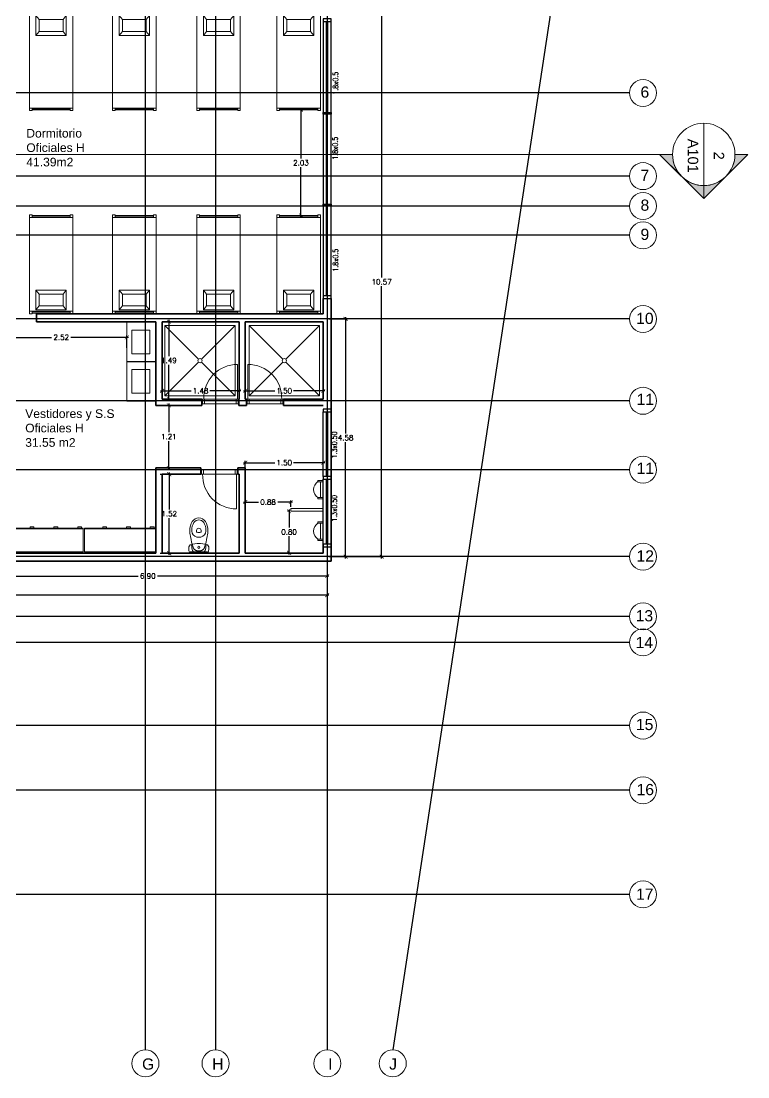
# Model space of a CAD drawing. Header units: inches. Extents: x -6 to 158, y 10 to 161.
# Drawn here: x 92.3 to 106.28, y 68.46 to 88.77 of the extents above; entities that cross this region are included whole.
import ezdxf

# ---------------------------------------------------------------- set-up
doc = ezdxf.new("R2010")
doc.units = ezdxf.units.IN
doc.header["$MEASUREMENT"] = 0
doc.linetypes.add('IMPORT-AI-Linetype-8', pattern=[7811.371918, 4882.107551, -976.421456, 976.421456, -976.421456])
for name, color, linetype in [('2 Ejes 2', 2, 'Continuous'), ('6', 6, 'Continuous'), ('FM-A-OP_1-102RP$0$A-TEXT-NT-002', 2, 'Continuous'), ('ZUCA-EJES', 251, 'Continuous')]:
    doc.layers.add(name, color=color, linetype=linetype)
for name, color, linetype, lineweight in [('A-DETL-GENF', 92, 'Continuous', 9), ('A-DOOR', 2, 'Continuous', 9), ('A-GENM', 3, 'Continuous', 9), ('A-GLAZ-CWMG', 2, 'Continuous', 9), ('A-WALL', 5, 'Continuous', 9), ('G-ANNO-SYMB', 111, 'Continuous', 9), ('I-FURN', 2, 'Continuous', 9), ('P-SANR-FIXT', 3, 'Continuous', 9), ('Q-SPCQ', 1, 'Continuous', 9), ('S-GRID-IDEN', 1, 'Continuous', 9)]:
    doc.layers.add(name, color=color, linetype=linetype, lineweight=lineweight)
doc.layers.add('Sector terreno natural', color=7, linetype='Continuous', lineweight=13, true_color=0xa28c7c)
doc.styles.add('Arial_1', font='arial.ttf', dxfattribs={"height": 450})
doc.styles.add('DETALLES$0$DETALLES$0$TEXTO GENERAL', font='romans.shx')
doc.styles.add('FM-A-OP_1-102RP$0$2mm(50)', font='simplex.shx', dxfattribs={"width": 0.75, "height": 0.1})
doc.styles.get("Standard").update_dxf_attribs({"font": 'arial.ttf'})
doc.dimstyles.new('DISTRIBUCIÓN$0$PLANTA ARQUITECTONICA$0$STANDARD', dxfattribs={"dimscale": 0, "dimtxt": 0.1, "dimasz": 0.075, "dimexe": 0.0333, "dimexo": 0.0333, "dimgap": 0.0333, "dimtad": 0, "dimtih": 1, "dimtoh": 1, "dimzin": 0, "dimdsep": 46, "dimtxsty": 'DETALLES$0$DETALLES$0$TEXTO GENERAL', "dimblk": 'DISTRIBUCIÓN$0$PLANTA ARQUITECTONICA$0$_ARCHTICK', "dimcen": 0.0333, "dimdle": 0.0333, "dimclrd": 124, "dimclre": 124, "dimclrt": 1, "dimaunit": 1, "dimadec": 0, "dimazin": 0, "dimtfac": 1, "dimtix": 1, "dimtmove": 2, "dimatfit": 3, "dimfxl": 2, "dimtolj": 1, "dimtzin": 0, "dimarcsym": 0})

# ---------------------------------------------------------------- blocks, each defined once
blk = doc.blocks.new('Sanitary_Toilets_Gala_Elia-wc-pan-660x350_vertical-outlet - Gala_elia_wc_pan_660x350-878782-Level 2')
at = {"layer": 'P-SANR-FIXT', "color": 251}
for p, q in [((-171, 319), (171, 319)), ((0, 309), (-169, 309)), ((0, 309), (169, 309)), ((-137, -88), (-137, -106)), ((-45, -81), (-44, -101)), ((45, -81), (44, -101)), ((137, -106), (137, -88))]:
    blk.add_line(p, q, dxfattribs=at)
at = {"layer": 'P-SANR-FIXT', "color": 251, "linetype": 'IMPORT-AI-Linetype-8'}
for p, q in [((-111, 223), (-127, 166)), ((127, 166), (111, 223))]:
    blk.add_line(p, q, dxfattribs=at)
at = {"layer": 'P-SANR-FIXT', "color": 251}
for points in [[(-193, 232), (-194, 205), (-173, 177), (-147, 171)], [(-187, 305), (-190, 287), (-193, 251), (-193, 232)], [(-171, 319), (-179, 319), (-186, 313), (-187, 305)], [(-120, 286), (-131, 260), (-139, 212), (-138, 184)], [(-87, 309), (-101, 309), (-115, 299), (-120, 286)], [(0, 244), (-11, 244), (-20, 235), (-20, 224)], [(-20, 224), (-20, 213), (-11, 204), (0, 204)], [(20, 224), (20, 235), (11, 244), (0, 244)], [(0, 204), (11, 204), (20, 213), (20, 224)], [(120, 286), (115, 299), (101, 309), (87, 309)], [(138, 184), (139, 212), (131, 260), (120, 286)], [(147, 171), (173, 177), (194, 205), (193, 232)], [(187, 305), (186, 313), (179, 319), (171, 319)], [(193, 232), (193, 251), (190, 287), (187, 305)], [(-127, 166), (-141, 118), (-161, 24), (-168, -25)], [(-147, 171), (-109, 159), (-39, 149), (0, 151)], [(-37, 26), (-91, 18), (-136, -33), (-137, -88)], [(0, 29), (-10, 29), (-27, 28), (-37, 26)], [(0, 151), (39, 149), (109, 159), (147, 171)], [(37, 26), (27, 28), (10, 29), (0, 29)], [(137, -88), (136, -33), (91, 18), (37, 26)], [(168, -25), (161, 24), (141, 118), (127, 166)], [(-175, -106), (-178, -155), (-155, -232), (-126, -272)], [(-168, -25), (-172, -45), (-175, -85), (-175, -106)], [(-137, -106), (-139, -149), (-120, -217), (-94, -252)], [(-45, -81), (-45, -75), (-41, -69), (-36, -67)], [(0, -144), (-24, -144), (-44, -125), (-44, -101)], [(-36, -67), (-27, -63), (-10, -59), (0, -60)], [(36, -67), (27, -63), (10, -59), (0, -60)], [(0, -144), (24, -144), (44, -125), (44, -101)], [(45, -81), (45, -75), (41, -69), (36, -67)], [(94, -252), (120, -217), (139, -149), (137, -106)], [(126, -272), (155, -232), (178, -155), (175, -106)], [(175, -106), (175, -85), (172, -45), (168, -25)], [(-126, -272), (-103, -313), (-47, -343), (0, -341)], [(-94, -252), (-77, -282), (-35, -305), (0, -303)], [(0, -303), (35, -305), (77, -282), (94, -252)], [(0, -341), (47, -343), (103, -313), (126, -272)]]:
    blk.add_open_spline(points, degree=3, dxfattribs=at)
at = {"layer": 'P-SANR-FIXT', "color": 251, "linetype": 'IMPORT-AI-Linetype-8'}
for points in [[(-45, 287), (-74, 281), (-104, 252), (-111, 223)], [(45, 287), (21, 296), (-21, 296), (-45, 287)], [(111, 223), (104, 252), (74, 281), (45, 287)]]:
    blk.add_open_spline(points, degree=3, dxfattribs=at)
blk = doc.blocks.new('Doors_Door-sets_JELD-WEN_Interior_HP_FS12_FCore_Single_1_0 - 690 x 2090 mm - M7 x M21-899296-Level 2')
at = {"layer": 'A-DETL-GENF', "color": 1}
for p, q in [((-345, 32), (-303, 32)), ((-345, -60), (-345, 32)), ((-315, 32), (315, 32)), ((-303, 32), (-303, -60)), ((303, 32), (345, 32)), ((303, -60), (303, 32)), ((345, 32), (345, -60)), ((-303, -60), (-345, -60)), ((315, -60), (-315, -60)), ((345, -60), (303, -60)), ((331, -728), (331, -60))]:
    blk.add_line(p, q, dxfattribs=at)
blk.add_arc((330, -77), 651, 178.5483, 270.044, dxfattribs=at)
at = {"layer": 'A-DOOR', "color": 1, "lineweight": 18}
for p, q in [((-355, -60), (-355, 32)), ((-355, 32), (-345, 32)), ((345, 32), (355, 32)), ((355, 32), (355, -60)), ((-345, -60), (-355, -60)), ((355, -60), (345, -60))]:
    blk.add_line(p, q, dxfattribs=at)
blk = doc.blocks.new('Doors_Door-sets_JELD-WEN_Interior_HP_FS12_FCore_Single_1_0 - 690 x 2090 mm - M7 x M21-899233-Level 2')
at = {"layer": 'A-DETL-GENF', "color": 1}
for p, q in [((331, 728), (331, 60)), ((-303, 60), (-345, 60)), ((-345, 60), (-345, -32)), ((315, 60), (-315, 60)), ((-303, -32), (-303, 60)), ((303, 60), (303, -32)), ((345, 60), (303, 60)), ((345, -32), (345, 60)), ((-345, -32), (-303, -32)), ((-315, -32), (315, -32)), ((303, -32), (345, -32))]:
    blk.add_line(p, q, dxfattribs=at)
blk.add_arc((330, 77), 651, 89.956, 181.4517, dxfattribs=at)
at = {"layer": 'A-DOOR', "color": 1, "lineweight": 18}
for p, q in [((-345, 60), (-355, 60)), ((-355, 60), (-355, -32)), ((355, 60), (345, 60)), ((355, -32), (355, 60)), ((-355, -32), (-345, -32)), ((345, -32), (355, -32))]:
    blk.add_line(p, q, dxfattribs=at)
blk = doc.blocks.new('Urinario-Muro-3D - Urinario-Muro-3D-531094-Level 2')
at = {"layer": 'P-SANR-FIXT', "color": 251}
for p, q in [((-261, 177), (-287, 177)), ((-287, 177), (-287, 75)), ((-287, 75), (-287, 177)), ((-287, 177), (-261, 177)), ((-287, 75), (69, 75)), ((-261, 75), (-287, 75)), ((-261, 177), (-261, 75)), ((43, 126), (-261, 126)), ((-261, 126), (-261, 75)), ((-261, 75), (43, 75)), ((69, 177), (43, 177)), ((69, 177), (43, 177)), ((43, 177), (43, 75)), ((43, 75), (43, 126)), ((43, 75), (69, 75)), ((69, 75), (69, 177)), ((69, 75), (69, 177))]:
    blk.add_line(p, q, dxfattribs=at)
blk.add_arc((-109, 85), 178, 31.0027, 148.9973, dxfattribs=at)
blk.add_arc((-109, 85), 178, 31.0027, 148.9973, dxfattribs=at)
blk = doc.blocks.new('Sink-Bradley_Corp-Frequency-FL-1H - This family is not loaded correctly-527839-Level 2')
at = {"layer": 'A-GENM', "color": 251}
for p, q in [((-381, 0), (-381, -559)), ((227, -117), (-227, -117)), ((-227, -117), (-227, -462)), ((227, -462), (227, -117)), ((381, -559), (381, 0)), ((-381, -559), (381, -559)), ((-227, -462), (227, -462))]:
    blk.add_line(p, q, dxfattribs=at)
blk = doc.blocks.new('M_Shower Stall-2D - M_Shower Stall-2D 222-926823-Level 2')
at = {"layer": 'P-SANR-FIXT', "color": 251}
for p, q in [((75, 1425), (721, 779)), ((75, 75), (75, 1425)), ((75, 1425), (1425, 1425)), ((1425, 1425), (779, 779)), ((1425, 1425), (1425, 75)), ((722, 722), (75, 75)), ((778, 722), (1425, 75)), ((1425, 75), (75, 75))]:
    blk.add_line(p, q, dxfattribs=at)
for start, end in [(360, 180), (180, 360)]:
    blk.add_arc((750, 750), 40, start, end, dxfattribs=at)
blk = doc.blocks.new('Bunk_Bed_2795 - Bunk_Bed_2795-998131-Level 2')
at = {"layer": 'I-FURN', "color": 251}
for p, q in [((-368.3, 952.5), (-419.1, 952.5)), ((-419.1, 952.5), (-419.1, 901.7)), ((-419.1, 901.7), (-419.1, -901.7)), ((-419.1, 901.7), (-368.3, 901.7)), ((-368.3, 901.7), (-368.3, 952.5)), ((368.3, 939.8), (-368.3, 939.8)), ((-368.3, 914.4), (368.3, 914.4)), ((368.3, 901.7), (-368.3, 901.7)), ((419.1, 952.5), (368.3, 952.5)), ((368.3, 952.5), (368.3, 901.7)), ((368.3, 901.7), (419.1, 901.7)), ((419.1, 901.7), (419.1, 952.5)), ((419.1, -901.7), (419.1, 901.7)), ((-292.1, -495.3), (292.1, -495.3)), ((-292.1, -495.3), (-228.6, -571.5)), ((-292.1, -876.3), (-292.1, -495.3)), ((228.6, -571.5), (-228.6, -571.5)), ((-228.6, -571.5), (-228.6, -800.1)), ((228.6, -571.5), (292.1, -495.3)), ((228.6, -800.1), (228.6, -571.5)), ((292.1, -495.3), (292.1, -876.3)), ((-292.1, -876.3), (-228.6, -800.1)), ((-228.6, -800.1), (228.6, -800.1)), ((292.1, -876.3), (228.6, -800.1)), ((-368.3, -901.7), (-419.1, -901.7)), ((-419.1, -901.7), (-419.1, -952.5)), ((-419.1, -952.5), (-368.3, -952.5)), ((-368.3, -901.7), (368.3, -901.7)), ((-368.3, -952.5), (-368.3, -901.7)), ((368.3, -914.4), (-368.3, -914.4)), ((-368.3, -939.8), (368.3, -939.8)), ((292.1, -876.3), (-292.1, -876.3)), ((419.1, -901.7), (368.3, -901.7)), ((368.3, -901.7), (368.3, -952.5)), ((368.3, -952.5), (419.1, -952.5)), ((419.1, -952.5), (419.1, -901.7))]:
    blk.add_line(p, q, dxfattribs=at)
blk = doc.blocks.new('Heavy_Duty_Plastic_Lockers-Salsbury_Industries-18_42000_Series-3_Wide_Units _1_ - 18-42368-1009801-Level 2')
at = {"layer": 'Q-SPCQ', "color": 251}
for p, q in [((-681, -229), (-681, 229)), ((-681, 229), (690, 229)), ((690, 229), (690, -229)), ((-681, -216), (690, -216)), ((690, -229), (-681, -229)), ((-647, -254), (-647, -229)), ((-647, -229), (-574, -229)), ((-647, -254), (-647, -229)), ((-647, -229), (-574, -229)), ((-574, -254), (-647, -254)), ((-574, -254), (-647, -254)), ((-574, -229), (-574, -254)), ((-574, -229), (-574, -254)), ((-190, -254), (-190, -229)), ((-190, -229), (-117, -229)), ((-190, -254), (-190, -229)), ((-190, -229), (-117, -229)), ((-117, -254), (-190, -254)), ((-117, -254), (-190, -254)), ((-117, -229), (-117, -254)), ((-117, -229), (-117, -254)), ((267, -254), (267, -229)), ((267, -229), (340, -229)), ((267, -254), (267, -229)), ((267, -229), (340, -229)), ((340, -254), (267, -254)), ((340, -254), (267, -254)), ((340, -229), (340, -254)), ((340, -229), (340, -254))]:
    blk.add_line(p, q, dxfattribs=at)
blk = doc.blocks.new('Sección - M_Section Head - Filled-1732-Level 2')
at = {"layer": 'G-ANNO-SYMB'}
h = blk.add_hatch(color=256, dxfattribs=at)
edge = h.paths.add_edge_path(flags=0)
edge.add_line((-6, 8.49), (-6, 6))
edge.add_arc((-6, 0), 6, 90, 135)
edge.add_line((-10.24, 4.24), (-6, 8.49))
h = blk.add_hatch(color=256, dxfattribs=at)
edge = h.paths.add_edge_path(flags=0)
edge.add_line((-6, 8.49), (-1.76, 4.24))
edge.add_arc((-6, 0), 6, 45, 90)
edge.add_line((-6, 6), (-6, 8.49))
h = blk.add_hatch(color=256, dxfattribs=at)
edge = h.paths.add_edge_path(flags=0)
edge.add_line((-14.49, 0), (-10.24, 4.24))
edge.add_arc((-6, 0), 6, 135, 180)
edge.add_line((-12, 0), (-14.49, 0))
h = blk.add_hatch(color=256, dxfattribs=at)
edge = h.paths.add_edge_path(flags=0)
edge.add_line((2.49, 0), (0, 0))
edge.add_arc((-6, 0), 6, 360, 405)
edge.add_line((-1.76, 4.24), (2.49, 0))
at = {"layer": 'G-ANNO-SYMB', "lineweight": 18}
for p, q in [((-6, 8.49), (-14.49, 0)), ((-6, 8.49), (-10.24, 4.24)), ((-6, 8.49), (2.49, 0)), ((-6, 6), (-6, 8.49)), ((-6, 8.49), (-6, 6)), ((-1.76, 4.24), (-6, 8.49)), ((-10.24, 4.24), (-14.49, 0)), ((2.49, 0), (-1.76, 4.24)), ((-14.49, 0), (-12, 0)), ((0, 0), (2.49, 0)), ((-12, 0), (-14.49, 0)), ((0, 0), (2.49, 0))]:
    blk.add_line(p, q, dxfattribs=at)
for start, end in [(360, 180), (135, 180), (90, 135), (45, 90), (360, 45), (180, 360)]:
    blk.add_arc((-6, 0), 6, start, end, dxfattribs=at)
blk = doc.blocks.new('Grid - M_Grid Head - Circle-10837-Section 2')
at = {"layer": 'S-GRID-IDEN'}
blk.add_circle((-13844, 10530), 325, dxfattribs=at)
blk = doc.blocks.new('DISTRIBUCIÓN$0$PLANTA ARQUITECTONICA$0$_ARCHTICK')
at = {"color": 0, "linetype": 'ByBlock', "const_width": 0.15}
blk.add_lwpolyline([(-0.5, -0.5), (0.5, 0.5)], dxfattribs=at)
blk = doc.blocks.new('*D1035')
at = {"layer": 'Defpoints', "color": 0, "transparency": 16777216}
for p in [(97.663, 87.063), (97.663, 85.033), (97.683, 85.033)]:
    blk.add_point(p, dxfattribs=at)
at = {"layer": 'Sector terreno natural', "color": 124, "lineweight": -2, "transparency": 16777216}
for p, q in [((97.683, 87.096), (97.683, 86.131)), ((97.696, 87.063), (97.716, 87.063)), ((97.683, 84.999), (97.683, 85.965)), ((97.696, 85.033), (97.716, 85.033))]:
    blk.add_line(p, q, dxfattribs=at)
at = {"layer": 'Sector terreno natural', "color": 124, "lineweight": -2, "transparency": 16777216, "xscale": 0.075, "yscale": 0.075, "zscale": 0.075}
for p, rotation in [((97.683, 87.063), 90), ((97.683, 85.033), 270)]:
    blk.add_blockref('DISTRIBUCIÓN$0$PLANTA ARQUITECTONICA$0$_ARCHTICK', p, dxfattribs=dict(at, rotation=rotation))
at = {"layer": 'Sector terreno natural', "color": 1, "transparency": 16777216, "insert": (97.683, 86.048), "char_height": 0.1, "attachment_point": 5, "style": 'DETALLES$0$DETALLES$0$TEXTO GENERAL'}
blk.add_mtext('\\A1;2.03', dxfattribs=at)
blk = doc.blocks.new('*D1036')
at = {"layer": 'Defpoints', "color": 0, "transparency": 16777216}
for p in [(98.188, 83.043), (98.188, 78.468), (98.543, 78.468)]:
    blk.add_point(p, dxfattribs=at)
at = {"layer": 'Sector terreno natural', "color": 124, "lineweight": -2, "transparency": 16777216}
for p, q in [((98.221, 83.043), (98.576, 83.043)), ((98.543, 83.076), (98.543, 80.838)), ((98.543, 78.434), (98.543, 80.672)), ((98.221, 78.468), (98.576, 78.468))]:
    blk.add_line(p, q, dxfattribs=at)
at = {"layer": 'Sector terreno natural', "color": 124, "lineweight": -2, "transparency": 16777216, "xscale": 0.075, "yscale": 0.075, "zscale": 0.075}
for p, rotation in [((98.543, 83.043), 90), ((98.543, 78.468), 270)]:
    blk.add_blockref('DISTRIBUCIÓN$0$PLANTA ARQUITECTONICA$0$_ARCHTICK', p, dxfattribs=dict(at, rotation=rotation))
at = {"layer": 'Sector terreno natural', "color": 1, "transparency": 16777216, "insert": (98.543, 80.755), "char_height": 0.1, "attachment_point": 5, "style": 'DETALLES$0$DETALLES$0$TEXTO GENERAL'}
blk.add_mtext('\\A1;4.58', dxfattribs=at)
blk = doc.blocks.new('*D1037')
at = {"layer": 'Defpoints', "color": 0, "transparency": 16777216}
for p in [(98.188, 89.043), (98.188, 78.468), (99.236, 78.468)]:
    blk.add_point(p, dxfattribs=at)
at = {"layer": 'Sector terreno natural', "color": 124, "lineweight": -2, "transparency": 16777216}
for p, q in [((98.221, 89.043), (99.27, 89.043)), ((99.236, 89.076), (99.236, 83.839)), ((99.236, 78.435), (99.236, 83.672)), ((98.221, 78.468), (99.27, 78.468))]:
    blk.add_line(p, q, dxfattribs=at)
at = {"layer": 'Sector terreno natural', "color": 124, "lineweight": -2, "transparency": 16777216, "xscale": 0.075, "yscale": 0.075, "zscale": 0.075}
for p, rotation in [((99.236, 89.043), 90), ((99.236, 78.468), 270)]:
    blk.add_blockref('DISTRIBUCIÓN$0$PLANTA ARQUITECTONICA$0$_ARCHTICK', p, dxfattribs=dict(at, rotation=rotation))
at = {"layer": 'Sector terreno natural', "color": 1, "transparency": 16777216, "insert": (99.236, 83.755), "char_height": 0.1, "attachment_point": 5, "style": 'DETALLES$0$DETALLES$0$TEXTO GENERAL'}
blk.add_mtext('\\A1;10.57', dxfattribs=at)
blk = doc.blocks.new('*D1038')
at = {"layer": 'Defpoints', "color": 0, "transparency": 16777216}
for p in [(94.943, 80.054), (94.943, 78.533), (95.15, 78.533)]:
    blk.add_point(p, dxfattribs=at)
at = {"layer": 'Sector terreno natural', "color": 124, "lineweight": -2, "transparency": 16777216}
for p, q in [((94.976, 80.054), (95.183, 80.054)), ((95.15, 80.088), (95.15, 79.377)), ((95.15, 78.5), (95.15, 79.21)), ((94.976, 78.533), (95.183, 78.533))]:
    blk.add_line(p, q, dxfattribs=at)
at = {"layer": 'Sector terreno natural', "color": 124, "lineweight": -2, "transparency": 16777216, "xscale": 0.075, "yscale": 0.075, "zscale": 0.075}
for p, rotation in [((95.15, 80.054), 89.99920733029172), ((95.15, 78.533), 269.9992073302917)]:
    blk.add_blockref('DISTRIBUCIÓN$0$PLANTA ARQUITECTONICA$0$_ARCHTICK', p, dxfattribs=dict(at, rotation=rotation))
at = {"layer": 'Sector terreno natural', "color": 1, "transparency": 16777216, "insert": (95.15, 79.294), "char_height": 0.1, "attachment_point": 5, "style": 'DETALLES$0$DETALLES$0$TEXTO GENERAL'}
blk.add_mtext('\\A1;1.52', dxfattribs=at)
blk = doc.blocks.new('*D1039')
at = {"layer": 'Defpoints', "color": 0, "transparency": 16777216}
for p in [(96.613, 81.658), (96.613, 81.467), (98.113, 81.467)]:
    blk.add_point(p, dxfattribs=at)
at = {"layer": 'Sector terreno natural', "color": 124, "lineweight": -2, "transparency": 16777216}
for p, q in [((96.613, 81.501), (96.613, 81.691)), ((98.113, 81.501), (98.113, 81.691)), ((96.58, 81.658), (97.184, 81.658)), ((98.146, 81.658), (97.541, 81.658))]:
    blk.add_line(p, q, dxfattribs=at)
at = {"layer": 'Sector terreno natural', "color": 124, "lineweight": -2, "transparency": 16777216, "xscale": 0.075, "yscale": 0.075, "zscale": 0.075, "rotation": 180}
blk.add_blockref('DISTRIBUCIÓN$0$PLANTA ARQUITECTONICA$0$_ARCHTICK', (96.613, 81.658), dxfattribs=at)
at = {"layer": 'Sector terreno natural', "color": 124, "lineweight": -2, "transparency": 16777216, "xscale": 0.075, "yscale": 0.075, "zscale": 0.075}
blk.add_blockref('DISTRIBUCIÓN$0$PLANTA ARQUITECTONICA$0$_ARCHTICK', (98.113, 81.658), dxfattribs=at)
at = {"layer": 'Sector terreno natural', "color": 1, "transparency": 16777216, "insert": (97.363, 81.658), "char_height": 0.1, "attachment_point": 5, "style": 'DETALLES$0$DETALLES$0$TEXTO GENERAL'}
blk.add_mtext('\\A1;1.50', dxfattribs=at)
blk = doc.blocks.new('*D1040')
at = {"layer": 'Defpoints', "color": 0, "transparency": 16777216}
for p in [(95.149, 81.379), (95.142, 80.174), (95.149, 80.174)]:
    blk.add_point(p, dxfattribs=at)
at = {"layer": 'Sector terreno natural', "color": 124, "lineweight": -2, "transparency": 16777216}
for p, q in [((95.116, 81.379), (95.109, 81.379)), ((95.142, 81.413), (95.142, 80.86)), ((95.142, 80.141), (95.142, 80.693)), ((95.116, 80.174), (95.109, 80.174))]:
    blk.add_line(p, q, dxfattribs=at)
at = {"layer": 'Sector terreno natural', "color": 124, "lineweight": -2, "transparency": 16777216, "xscale": 0.075, "yscale": 0.075, "zscale": 0.075}
for p, rotation in [((95.142, 81.379), 90), ((95.142, 80.174), 270)]:
    blk.add_blockref('DISTRIBUCIÓN$0$PLANTA ARQUITECTONICA$0$_ARCHTICK', p, dxfattribs=dict(at, rotation=rotation))
at = {"layer": 'Sector terreno natural', "color": 1, "transparency": 16777216, "insert": (95.142, 80.777), "char_height": 0.1, "attachment_point": 5, "style": 'DETALLES$0$DETALLES$0$TEXTO GENERAL'}
blk.add_mtext('\\A1;1.21', dxfattribs=at)
blk = doc.blocks.new('*D1041')
at = {"layer": 'Defpoints', "color": 0, "transparency": 16777216}
for p in [(96.613, 79.518), (96.613, 79.391), (97.488, 79.391)]:
    blk.add_point(p, dxfattribs=at)
at = {"layer": 'Sector terreno natural', "color": 124, "lineweight": -2, "transparency": 16777216}
for p, q in [((96.58, 79.518), (96.865, 79.518)), ((96.613, 79.425), (96.613, 79.551)), ((97.521, 79.518), (97.236, 79.518)), ((97.488, 79.425), (97.488, 79.551))]:
    blk.add_line(p, q, dxfattribs=at)
at = {"layer": 'Sector terreno natural', "color": 124, "lineweight": -2, "transparency": 16777216, "xscale": 0.075, "yscale": 0.075, "zscale": 0.075, "rotation": 180}
blk.add_blockref('DISTRIBUCIÓN$0$PLANTA ARQUITECTONICA$0$_ARCHTICK', (96.613, 79.518), dxfattribs=at)
at = {"layer": 'Sector terreno natural', "color": 124, "lineweight": -2, "transparency": 16777216, "xscale": 0.075, "yscale": 0.075, "zscale": 0.075}
blk.add_blockref('DISTRIBUCIÓN$0$PLANTA ARQUITECTONICA$0$_ARCHTICK', (97.488, 79.518), dxfattribs=at)
at = {"layer": 'Sector terreno natural', "color": 1, "transparency": 16777216, "insert": (97.05, 79.518), "char_height": 0.1, "attachment_point": 5, "style": 'DETALLES$0$DETALLES$0$TEXTO GENERAL'}
blk.add_mtext('\\A1;0.88', dxfattribs=at)
blk = doc.blocks.new('*D1042')
at = {"layer": 'Defpoints', "color": 0, "transparency": 16777216}
for p in [(97.488, 79.342), (97.455, 78.542), (97.488, 78.542)]:
    blk.add_point(p, dxfattribs=at)
at = {"layer": 'Sector terreno natural', "color": 124, "lineweight": -2, "transparency": 16777216}
for p, q in [((97.455, 79.342), (97.422, 79.342)), ((97.455, 79.376), (97.455, 79.026)), ((97.455, 78.509), (97.455, 78.859)), ((97.455, 78.542), (97.422, 78.542))]:
    blk.add_line(p, q, dxfattribs=at)
at = {"layer": 'Sector terreno natural', "color": 124, "lineweight": -2, "transparency": 16777216, "xscale": 0.075, "yscale": 0.075, "zscale": 0.075}
for p, rotation in [((97.455, 79.342), 90), ((97.455, 78.542), 270)]:
    blk.add_blockref('DISTRIBUCIÓN$0$PLANTA ARQUITECTONICA$0$_ARCHTICK', p, dxfattribs=dict(at, rotation=rotation))
at = {"layer": 'Sector terreno natural', "color": 1, "transparency": 16777216, "insert": (97.455, 78.942), "char_height": 0.1, "attachment_point": 5, "style": 'DETALLES$0$DETALLES$0$TEXTO GENERAL'}
blk.add_mtext('\\A1;0.80', dxfattribs=at)
blk = doc.blocks.new('*D1043')
at = {"layer": 'Defpoints', "color": 0, "transparency": 16777216}
for p in [(95.013, 82.989), (95.013, 81.499), (95.143, 81.499)]:
    blk.add_point(p, dxfattribs=at)
at = {"layer": 'Sector terreno natural', "color": 124, "lineweight": -2, "transparency": 16777216}
for p, q in [((95.046, 82.989), (95.176, 82.989)), ((95.143, 83.023), (95.143, 82.328)), ((95.143, 81.466), (95.143, 82.161)), ((95.046, 81.499), (95.176, 81.499))]:
    blk.add_line(p, q, dxfattribs=at)
at = {"layer": 'Sector terreno natural', "color": 124, "lineweight": -2, "transparency": 16777216, "xscale": 0.075, "yscale": 0.075, "zscale": 0.075}
for p, rotation in [((95.143, 82.989), 89.99919065590177), ((95.143, 81.499), 269.9991906559018)]:
    blk.add_blockref('DISTRIBUCIÓN$0$PLANTA ARQUITECTONICA$0$_ARCHTICK', p, dxfattribs=dict(at, rotation=rotation))
at = {"layer": 'Sector terreno natural', "color": 1, "transparency": 16777216, "insert": (95.143, 82.244), "char_height": 0.1, "attachment_point": 5, "style": 'DETALLES$0$DETALLES$0$TEXTO GENERAL'}
blk.add_mtext('\\A1;1.49', dxfattribs=at)
blk = doc.blocks.new('*D1044')
at = {"layer": 'Defpoints', "color": 0, "transparency": 16777216}
for p in [(98.113, 80.276), (96.613, 80.142), (98.113, 80.142)]:
    blk.add_point(p, dxfattribs=at)
at = {"layer": 'Sector terreno natural', "color": 124, "lineweight": -2, "transparency": 16777216}
for p, q in [((96.58, 80.276), (97.184, 80.276)), ((96.613, 80.176), (96.613, 80.309)), ((98.146, 80.276), (97.541, 80.276)), ((98.113, 80.176), (98.113, 80.309))]:
    blk.add_line(p, q, dxfattribs=at)
at = {"layer": 'Sector terreno natural', "color": 124, "lineweight": -2, "transparency": 16777216, "xscale": 0.075, "yscale": 0.075, "zscale": 0.075, "rotation": 180}
blk.add_blockref('DISTRIBUCIÓN$0$PLANTA ARQUITECTONICA$0$_ARCHTICK', (96.613, 80.276), dxfattribs=at)
at = {"layer": 'Sector terreno natural', "color": 124, "lineweight": -2, "transparency": 16777216, "xscale": 0.075, "yscale": 0.075, "zscale": 0.075}
blk.add_blockref('DISTRIBUCIÓN$0$PLANTA ARQUITECTONICA$0$_ARCHTICK', (98.113, 80.276), dxfattribs=at)
at = {"layer": 'Sector terreno natural', "color": 1, "transparency": 16777216, "insert": (97.363, 80.276), "char_height": 0.1, "attachment_point": 5, "style": 'DETALLES$0$DETALLES$0$TEXTO GENERAL'}
blk.add_mtext('\\A1;1.50', dxfattribs=at)
blk = doc.blocks.new('*D1045')
at = {"layer": 'Defpoints', "color": 0, "transparency": 16777216}
for p in [(94.334, 82.688), (91.81, 82.456), (94.334, 82.456)]:
    blk.add_point(p, dxfattribs=at)
at = {"layer": 'Sector terreno natural', "color": 124, "lineweight": -2, "transparency": 16777216}
for p, q in [((91.81, 82.489), (91.81, 82.722)), ((94.334, 82.489), (94.334, 82.722)), ((91.777, 82.688), (92.886, 82.688)), ((94.367, 82.688), (93.258, 82.688))]:
    blk.add_line(p, q, dxfattribs=at)
at = {"layer": 'Sector terreno natural', "color": 124, "lineweight": -2, "transparency": 16777216, "xscale": 0.075, "yscale": 0.075, "zscale": 0.075, "rotation": 180}
blk.add_blockref('DISTRIBUCIÓN$0$PLANTA ARQUITECTONICA$0$_ARCHTICK', (91.81, 82.688), dxfattribs=at)
at = {"layer": 'Sector terreno natural', "color": 124, "lineweight": -2, "transparency": 16777216, "xscale": 0.075, "yscale": 0.075, "zscale": 0.075}
blk.add_blockref('DISTRIBUCIÓN$0$PLANTA ARQUITECTONICA$0$_ARCHTICK', (94.334, 82.688), dxfattribs=at)
at = {"layer": 'Sector terreno natural', "color": 1, "transparency": 16777216, "insert": (93.072, 82.688), "char_height": 0.1, "attachment_point": 5, "style": 'DETALLES$0$DETALLES$0$TEXTO GENERAL'}
blk.add_mtext('\\A1;2.52', dxfattribs=at)
blk = doc.blocks.new('*D1047')
at = {"layer": 'Defpoints', "color": 0, "transparency": 16777216}
for p in [(91.288, 78.467), (98.188, 78.467), (98.188, 78.095)]:
    blk.add_point(p, dxfattribs=at)
at = {"layer": 'Sector terreno natural', "color": 124, "lineweight": -2, "transparency": 16777216}
for p, q in [((91.288, 78.434), (91.288, 78.061)), ((98.188, 78.434), (98.188, 78.061)), ((91.255, 78.095), (94.555, 78.095)), ((98.221, 78.095), (94.921, 78.095))]:
    blk.add_line(p, q, dxfattribs=at)
at = {"layer": 'Sector terreno natural', "color": 124, "lineweight": -2, "transparency": 16777216, "xscale": 0.075, "yscale": 0.075, "zscale": 0.075}
for p, rotation in [((91.288, 78.095), 180.000569406702), ((98.188, 78.095), 0.0005694067019778905)]:
    blk.add_blockref('DISTRIBUCIÓN$0$PLANTA ARQUITECTONICA$0$_ARCHTICK', p, dxfattribs=dict(at, rotation=rotation))
at = {"layer": 'Sector terreno natural', "color": 1, "transparency": 16777216, "insert": (94.738, 78.095), "char_height": 0.1, "attachment_point": 5, "style": 'DETALLES$0$DETALLES$0$TEXTO GENERAL'}
blk.add_mtext('\\A1;6.90', dxfattribs=at)
blk = doc.blocks.new('*D1048')
at = {"layer": 'Defpoints', "color": 0, "transparency": 16777216}
for p in [(83.434, 78.467), (98.188, 78.468), (98.188, 77.726)]:
    blk.add_point(p, dxfattribs=at)
at = {"layer": 'Sector terreno natural', "color": 124, "lineweight": -2, "transparency": 16777216}
for p, q in [((83.434, 78.434), (83.434, 77.692)), ((98.188, 78.434), (98.188, 77.693)), ((83.4, 77.726), (90.585, 77.726)), ((98.221, 77.726), (91.037, 77.726))]:
    blk.add_line(p, q, dxfattribs=at)
at = {"layer": 'Sector terreno natural', "color": 124, "lineweight": -2, "transparency": 16777216, "xscale": 0.075, "yscale": 0.075, "zscale": 0.075}
for p, rotation in [((83.434, 77.726), 180.0005694074841), ((98.188, 77.726), 0.0005694074841271756)]:
    blk.add_blockref('DISTRIBUCIÓN$0$PLANTA ARQUITECTONICA$0$_ARCHTICK', p, dxfattribs=dict(at, rotation=rotation))
at = {"layer": 'Sector terreno natural', "color": 1, "transparency": 16777216, "insert": (90.811, 77.726), "char_height": 0.1, "attachment_point": 5, "style": 'DETALLES$0$DETALLES$0$TEXTO GENERAL'}
blk.add_mtext('\\A1;14.75', dxfattribs=at)
blk = doc.blocks.new('*D1049')
at = {"layer": 'Defpoints', "color": 0, "transparency": 16777216}
for p in [(95.013, 81.659), (95.013, 81.499), (96.493, 81.499)]:
    blk.add_point(p, dxfattribs=at)
at = {"layer": 'Sector terreno natural', "color": 124, "lineweight": -2, "transparency": 16777216}
for p, q in [((95.013, 81.533), (95.013, 81.692)), ((96.493, 81.533), (96.493, 81.692)), ((94.98, 81.659), (95.574, 81.659)), ((96.526, 81.659), (95.931, 81.659))]:
    blk.add_line(p, q, dxfattribs=at)
at = {"layer": 'Sector terreno natural', "color": 124, "lineweight": -2, "transparency": 16777216, "xscale": 0.075, "yscale": 0.075, "zscale": 0.075, "rotation": 180}
blk.add_blockref('DISTRIBUCIÓN$0$PLANTA ARQUITECTONICA$0$_ARCHTICK', (95.013, 81.659), dxfattribs=at)
at = {"layer": 'Sector terreno natural', "color": 124, "lineweight": -2, "transparency": 16777216, "xscale": 0.075, "yscale": 0.075, "zscale": 0.075}
blk.add_blockref('DISTRIBUCIÓN$0$PLANTA ARQUITECTONICA$0$_ARCHTICK', (96.493, 81.659), dxfattribs=at)
at = {"layer": 'Sector terreno natural', "color": 1, "transparency": 16777216, "insert": (95.753, 81.659), "char_height": 0.1, "attachment_point": 5, "style": 'DETALLES$0$DETALLES$0$TEXTO GENERAL'}
blk.add_mtext('\\A1;1.48', dxfattribs=at)
blk = doc.blocks.new('Rectangular Mullion - 50 x 150mm-938315-Level 1')
at = {"layer": 'A-GLAZ-CWMG', "lineweight": 25}
for p, q in [((-50, 75), (0, 75)), ((-50, -75), (-50, 75)), ((0, 75), (0, -75)), ((0, -75), (-50, -75))]:
    blk.add_line(p, q, dxfattribs=at)
blk = doc.blocks.new('Rectangular Mullion - 50 x 150mm-1628062-Level 1')
at = {"layer": 'A-GLAZ-CWMG', "lineweight": 25}
for p, q in [((-50, 75), (0, 75)), ((-50, -75), (-50, 75)), ((0, 75), (0, -75)), ((0, -75), (-50, -75))]:
    blk.add_line(p, q, dxfattribs=at)
blk = doc.blocks.new('Rectangular Mullion - 50 x 150mm-1628063-Level 1')
at = {"layer": 'A-GLAZ-CWMG', "lineweight": 25}
for p, q in [((0, 75), (-50, 75)), ((-50, 75), (-50, -75)), ((0, -75), (0, 75)), ((-50, -75), (0, -75))]:
    blk.add_line(p, q, dxfattribs=at)

msp = doc.modelspace()

# ---------------------------------------------------------------- linework, layer by layer
at = {"layer": '6', "color": 2}
for p, q in [((98.113, 88.765), (98.113, 87.016)), ((98.263, 87.016), (98.263, 88.765)), ((98.113, 86.985), (98.113, 85.25)), ((98.263, 85.25), (98.263, 86.985)), ((98.113, 85.219), (98.113, 83.488)), ((98.263, 83.488), (98.263, 85.219)), ((98.113, 80.007), (98.113, 81.257)), ((98.263, 80.007), (98.263, 81.257)), ((98.113, 78.707), (98.113, 79.957)), ((98.263, 78.707), (98.263, 79.957))]:
    msp.add_line(p, q, dxfattribs=at)
at = {"layer": '6', "color": 5}
for p, q in [((98.176, 87.016), (98.176, 88.765)), ((98.201, 87.016), (98.201, 88.765)), ((98.172, 85.25), (98.172, 86.985)), ((98.197, 85.25), (98.197, 86.985)), ((98.172, 83.488), (98.172, 85.219)), ((98.197, 83.488), (98.197, 85.219))]:
    msp.add_line(p, q, dxfattribs=at)
at = {"layer": '6', "color": 2}
for points in [[(98.113, 86.985), (98.113, 87.016), (98.263, 87.016), (98.263, 86.985)], [(98.113, 85.219), (98.113, 85.25), (98.263, 85.25), (98.263, 85.219)]]:
    msp.add_lwpolyline(points, close=True, dxfattribs=at)
at = {"layer": '6', "color": 5}
for points in [[(98.172, 80.007), (98.172, 81.257), (98.196, 81.257), (98.197, 80.007)], [(98.172, 78.707), (98.172, 79.957), (98.196, 79.957), (98.197, 78.707)]]:
    msp.add_lwpolyline(points, close=True, dxfattribs=at)
at = {"layer": 'A-WALL', "lineweight": 35}
for p, q in [((98.113, 83.438), (98.113, 83.139)), ((98.263, 78.383), (98.263, 83.438)), ((98.113, 83.139), (92.593, 83.139)), ((92.593, 83.139), (92.593, 82.989)), ((92.593, 82.989), (94.893, 82.989)), ((94.893, 82.989), (94.893, 81.379)), ((95.013, 82.989), (96.493, 82.989)), ((95.013, 81.499), (95.013, 82.989)), ((96.493, 82.989), (96.493, 81.499)), ((96.613, 82.989), (98.113, 82.989)), ((96.613, 81.499), (96.613, 82.989)), ((98.113, 82.989), (98.113, 81.499)), ((95.778, 81.499), (95.013, 81.499)), ((95.778, 81.379), (95.778, 81.499)), ((96.493, 81.499), (96.488, 81.499)), ((96.488, 81.499), (96.488, 81.379)), ((96.638, 81.499), (96.613, 81.499)), ((96.638, 81.379), (96.638, 81.499)), ((98.113, 81.499), (97.348, 81.499)), ((97.348, 81.499), (97.348, 81.379)), ((94.893, 81.379), (95.778, 81.379)), ((96.488, 81.379), (96.638, 81.379)), ((97.348, 81.379), (98.113, 81.379)), ((95.758, 80.174), (94.893, 80.174)), ((94.893, 80.174), (94.893, 78.533)), ((95.013, 80.054), (95.758, 80.054)), ((95.013, 78.533), (95.013, 80.054)), ((95.758, 80.054), (95.758, 80.174)), ((96.613, 80.174), (96.468, 80.174)), ((96.468, 80.174), (96.468, 80.054)), ((96.468, 80.054), (96.493, 80.054)), ((96.493, 80.054), (96.493, 78.533)), ((96.613, 78.533), (96.613, 80.174)), ((98.113, 78.707), (98.113, 78.533)), ((94.893, 78.533), (91.353, 78.533)), ((96.493, 78.533), (95.013, 78.533)), ((98.113, 78.533), (96.613, 78.533)), ((87.545, 78.383), (98.263, 78.383))]:
    msp.add_line(p, q, dxfattribs=at)
at = {"layer": 'G-ANNO-SYMB', "lineweight": 18}
msp.add_line((105.433, 86.808), (105.433, 85.608), dxfattribs=at)
at = {"layer": 'G-ANNO-SYMB'}
msp.add_line((104.833, 86.208), (81.575, 86.208), dxfattribs=at)
at = {"layer": 'Sector terreno natural', "color": 1}
msp.add_lwpolyline([(98.113, 79.342), (98.113, 79.391), (97.488, 79.391), (97.488, 79.342)], close=True, dxfattribs=at)
at = {"layer": 'ZUCA-EJES', "color": 253, "linetype": 'IMPORT-AI-Linetype-8', "ltscale": 0.01}
for p, q in [((94.688, 101.252), (94.688, 68.976)), ((96.038, 101.252), (96.038, 68.976)), ((98.188, 101.252), (98.188, 68.976)), ((104.359, 101.266), (99.45, 68.976)), ((104.005, 87.393), (83.434, 87.393)), ((104.005, 85.79), (83.434, 85.79)), ((104.005, 85.215), (83.434, 85.215)), ((104.005, 84.654), (83.434, 84.654)), ((104.005, 83.043), (83.403, 83.043)), ((104.005, 81.468), (83.403, 81.468)), ((104.005, 80.141), (83.403, 80.141)), ((104.005, 78.468), (83.434, 78.468)), ((104.005, 77.318), (83.434, 77.318)), ((104.005, 76.818), (83.434, 76.818)), ((104.005, 75.218), (83.434, 75.218)), ((104.005, 73.972), (83.434, 73.972)), ((104.005, 71.968), (83.434, 71.968))]:
    msp.add_line(p, q, dxfattribs=at)

# ---------------------------------------------------------------- block references
at = {"layer": 'A-DOOR', "xscale": 0.000999999999999, "yscale": 0.000999999999999, "zscale": 0.000999999999999}
for name, p in [('Doors_Door-sets_JELD-WEN_Interior_HP_FS12_FCore_Single_1_0 - 690 x 2090 mm - M7 x M21-899233-Level 2', (96.133, 81.439)), ('Doors_Door-sets_JELD-WEN_Interior_HP_FS12_FCore_Single_1_0 - 690 x 2090 mm - M7 x M21-899296-Level 2', (96.113, 80.114))]:
    msp.add_blockref(name, p, dxfattribs=at)
at = {"layer": 'A-DOOR', "xscale": 0.000999999999999, "yscale": 0.000999999999999, "zscale": 0.000999999999999, "rotation": 179.9999999999999}
msp.add_blockref('Doors_Door-sets_JELD-WEN_Interior_HP_FS12_FCore_Single_1_0 - 690 x 2090 mm - M7 x M21-899296-Level 2', (96.993, 81.439), dxfattribs=at)
at = {"layer": 'A-GLAZ-CWMG', "xscale": 0.000999999999999, "yscale": 0.000999999999999, "zscale": 0.000999999999999, "rotation": 90}
msp.add_blockref('Rectangular Mullion - 50 x 150mm-1628063-Level 1', (98.188, 88.815), dxfattribs=at)
at = {"layer": 'A-GLAZ-CWMG', "extrusion": (0, 0, -1), "xscale": 0.000999999999999, "yscale": 0.000999999999999, "zscale": 0.000999999999999, "rotation": 270}
for name, p in [('Rectangular Mullion - 50 x 150mm-1628062-Level 1', (-98.188, 83.438)), ('Rectangular Mullion - 50 x 150mm-938315-Level 1', (-98.188, 81.257)), ('Rectangular Mullion - 50 x 150mm-938315-Level 1', (-98.188, 79.957)), ('Rectangular Mullion - 50 x 150mm-938315-Level 1', (-98.188, 78.657))]:
    msp.add_blockref(name, p, dxfattribs=at)
at = {"layer": 'G-ANNO-SYMB', "lineweight": 18, "xscale": 0.09999999999989992, "yscale": 0.09999999999989992, "zscale": 0.09999999999989992, "rotation": 179.9999999999996}
msp.add_blockref('Sección - M_Section Head - Filled-1732-Level 2', (104.833, 86.208), dxfattribs=at)
at = {"layer": 'I-FURN', "xscale": 0.000999999999999, "yscale": 0.000999999999999, "zscale": 0.000999999999999, "rotation": 179.9999999999996}
for p in [(92.878, 88.003), (94.478, 88.003), (96.098, 88.003), (97.638, 88.003)]:
    msp.add_blockref('Bunk_Bed_2795 - Bunk_Bed_2795-998131-Level 2', p, dxfattribs=at)
at = {"layer": 'I-FURN', "xscale": 0.000999999999999, "yscale": 0.000999999999999, "zscale": 0.000999999999999}
for p in [(92.878, 84.093), (94.478, 84.093), (96.098, 84.093), (97.638, 84.093)]:
    msp.add_blockref('Bunk_Bed_2795 - Bunk_Bed_2795-998131-Level 2', p, dxfattribs=at)
at = {"layer": 'P-SANR-FIXT', "xscale": 0.000999999999999, "yscale": 0.000999999999999, "zscale": 0.000999999999999}
for name, p, rotation in [('Sink-Bradley_Corp-Frequency-FL-1H - This family is not loaded correctly-527839-Level 2', (94.893, 82.599), 269.9999999999999), ('M_Shower Stall-2D - M_Shower Stall-2D 222-926823-Level 2', (94.993, 82.989), 269.9999999999999), ('M_Shower Stall-2D - M_Shower Stall-2D 222-926823-Level 2', (96.613, 82.989), 269.9999999999999), ('Sink-Bradley_Corp-Frequency-FL-1H - This family is not loaded correctly-527839-Level 2', (94.893, 81.839), 269.9999999999999), ('Urinario-Muro-3D - Urinario-Muro-3D-531094-Level 2', (98.188, 79.867), 90), ('Sanitary_Toilets_Gala_Elia-wc-pan-660x350_vertical-outlet - Gala_elia_wc_pan_660x350-878782-Level 2', (95.719, 78.871), 179.9999999999997), ('Urinario-Muro-3D - Urinario-Muro-3D-531094-Level 2', (98.188, 79.067), 90)]:
    msp.add_blockref(name, p, dxfattribs=dict(at, rotation=rotation))
at = {"layer": 'Q-SPCQ', "xscale": 0.000999999999999, "yscale": 0.000999999999999, "zscale": 0.000999999999999, "rotation": 179.9999999999996}
for p in [(92.815, 78.789), (94.212, 78.789)]:
    msp.add_blockref('Heavy_Duty_Plastic_Lockers-Salsbury_Industries-18_42000_Series-3_Wide_Units _1_ - 18-42368-1009801-Level 2', p, dxfattribs=at)
at = {"layer": 'S-GRID-IDEN', "color": 253, "xscale": 0.0008000000000000003, "yscale": 0.0008000000000000003, "zscale": 0.0008000000000000003}
for p in [(115.34, 78.968), (115.34, 77.366), (115.34, 76.791), (115.34, 76.229), (115.34, 74.618), (115.34, 73.043), (115.34, 71.716), (115.34, 70.043), (115.34, 68.893), (115.34, 68.393), (115.34, 66.793), (115.34, 65.548), (115.34, 63.543)]:
    msp.add_blockref('Grid - M_Grid Head - Circle-10837-Section 2', p, dxfattribs=at)
at = {"layer": 'S-GRID-IDEN', "color": 251, "xscale": 0.0008000000000000003, "yscale": 0.0008000000000000003, "zscale": 0.0008000000000000003}
for p in [(105.767, 60.291), (107.116, 60.291), (109.266, 60.291), (110.525, 60.291)]:
    msp.add_blockref('Grid - M_Grid Head - Circle-10837-Section 2', p, dxfattribs=at)

# ---------------------------------------------------------------- texts
at = {"layer": '2 Ejes 2', "color": 253, "char_height": 0.216, "width": 0.20395, "attachment_point": 1, "style": 'Arial_1'}
for s, insert in [('6', (104.216, 87.517)), ('7', (104.216, 85.915)), ('8', (104.216, 85.34)), ('9', (104.216, 84.778)), ('10', (104.132, 83.161)), ('11', (104.14, 81.602)), ("11'", (104.14, 80.275)), ('12', (104.139, 78.589)), ('13', (104.123, 77.438)), ('14', (104.122, 76.923)), ('15', (104.128, 75.346)), ('16', (104.14, 74.093)), ('17', (104.13, 72.08))]:
    msp.add_mtext(s, dxfattribs=dict(at, insert=insert))
at = {"layer": '2 Ejes 2', "color": 251, "char_height": 0.216, "width": 0.20395, "attachment_point": 1, "style": 'Arial_1'}
for s, insert in [('G', (94.627, 68.811)), ('H', (95.976, 68.811)), ('I', (98.206, 68.811)), ('J', (99.381, 68.811))]:
    msp.add_mtext(s, dxfattribs=dict(at, insert=insert))
at = {"layer": 'FM-A-OP_1-102RP$0$A-TEXT-NT-002', "color": 2, "char_height": 0.1, "attachment_point": 9, "rotation": 90, "style": 'FM-A-OP_1-102RP$0$2mm(50)'}
for s, insert in [('1.8x0.5', (98.399, 87.797)), ('1.8x0.5', (98.39, 86.546)), ('1.8x0.5', (98.399, 84.391)), ('1.3x0.50', (98.376, 80.875)), ('1.3x0.50', (98.376, 79.655))]:
    msp.add_mtext(s, dxfattribs=dict(at, insert=insert))
at = {"layer": 'G-ANNO-SYMB', "char_height": 0.2, "attachment_point": 2, "rotation": 270, "line_spacing_factor": 0.941778, "style": 'Arial_1'}
for s, insert, width in [('A101', (105.326, 86.183), 0.78108), ('2', (105.825, 86.183), 0.18609)]:
    msp.add_mtext(s, dxfattribs=dict(at, insert=insert, width=width))
at = {"layer": 'Sector terreno natural', "color": 2, "char_height": 0.16642, "attachment_point": 1}
for s, insert in [('{\\f@Arial Unicode MS|b0|i0|c0|p34;Dormitorio \\POficiales H\\P41.39m2}', (92.4, 86.699)), ('{\\f@Arial Unicode MS|b0|i0|c0|p34;Vestidores y S.S\\POficiales H\\P31.55 m2}', (92.379, 81.303))]:
    msp.add_mtext_dynamic_manual_height_columns(s, width=11.73144, gutter_width=5, heights=[0], dxfattribs=dict(at, insert=insert))

# ---------------------------------------------------------------- dimensions: what is measured, and where the dimension line sits
at = {"layer": 'Sector terreno natural', "color": 2}
for p1, p2, distance, picture, middle in [((98.1879, 89.0426), (98.1879, 78.4678), 1.0483, '*D1037', (99.2362, 83.7552)), ((95.013, 82.989), (95.013, 81.499), 0.13, '*D1043', (95.143, 82.244)), ((98.187926172, 83.042616241), (98.187926171, 78.46761624), 0.354642879, '*D1036', (98.542569051, 80.755116241)), ((91.81, 82.456), (94.334, 82.456), 0.232, '*D1045', (93.072, 82.688)), ((95.149281241, 81.379244569), (95.149281241, 80.174244568), -0.006969006, '*D1040', (95.142312234, 80.776744568)), ((96.613, 80.142), (98.113, 80.142), 0.133, '*D1044', (97.363, 80.276)), ((97.487926173, 79.391284527), (96.612926173, 79.391284527), -0.126852655, '*D1041', (97.050426173, 79.518137182)), ((97.488, 79.342), (97.488, 78.542), -0.033, '*D1042', (97.455, 78.942)), ((83.434, 78.467), (98.188, 78.468), -0.742, '*D1048', (90.811, 77.726)), ((91.288, 78.467), (98.188, 78.467), -0.373, '*D1047', (94.738, 78.095))]:
    dim = msp.add_aligned_dim(p1=p1, p2=p2, distance=distance, dimstyle='DISTRIBUCIÓN$0$PLANTA ARQUITECTONICA$0$STANDARD', override={"dimscale": 1}, dxfattribs=at)
    dim.commit()
    dim.dimension.update_dxf_attribs({"geometry": picture, "text_midpoint": middle})
at = {"layer": 'Sector terreno natural', "color": 4}
for p1, p2, distance, picture, middle in [((97.663, 87.063), (97.663, 85.033), 0.02, '*D1035', (97.683, 86.048)), ((96.493, 81.499), (95.013, 81.499), -0.159, '*D1049', (95.753, 81.659)), ((98.113, 81.467), (96.613, 81.467), -0.19, '*D1039', (97.363, 81.658)), ((94.943, 80.054), (94.943, 78.533), 0.207, '*D1038', (95.15, 79.294))]:
    dim = msp.add_aligned_dim(p1=p1, p2=p2, distance=distance, dimstyle='DISTRIBUCIÓN$0$PLANTA ARQUITECTONICA$0$STANDARD', override={"dimscale": 1}, dxfattribs=at)
    dim.commit()
    dim.dimension.update_dxf_attribs({"geometry": picture, "text_midpoint": middle})

doc.saveas('drawing.dxf')
